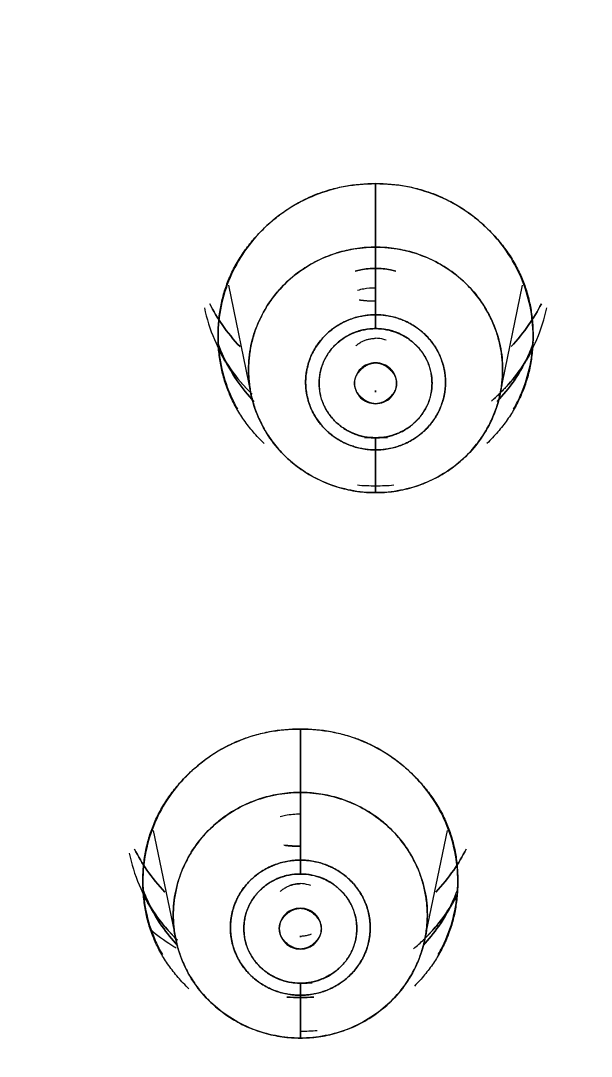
# Model space of a CAD drawing. Header units: inches. Extents: x 1105 to 1525, y -292 to 302.
# Drawn here: x 1184.93 to 1190.99, y 72.6 to 83.61 of the extents above; entities that cross this region are included whole.
import ezdxf

# ---------------------------------------------------------------- set-up
doc = ezdxf.new("R2010")
doc.units = ezdxf.units.IN
doc.header["$LTSCALE"] = 2.42
doc.header["$MEASUREMENT"] = 0
doc.header["$PDMODE"] = 3
doc.header["$PDSIZE"] = 0.3125
doc.layers.get('0').update_dxf_attribs({"linetype": 'CONTINUOUS'})
doc.layers.get('Defpoints').update_dxf_attribs({"linetype": 'CONTINUOUS'})
doc.layers.add('DIM', color=3, linetype='CONTINUOUS', lineweight=18)
doc.styles.get("Standard").update_dxf_attribs({"font": 'arial.ttf', "width": 0.8})
doc.dimstyles.new('ISO-25', dxfattribs={"dimtxt": 5, "dimasz": 2.5, "dimexe": 1.25, "dimexo": 0.625, "dimgap": 2, "dimtad": 1, "dimtih": 1, "dimtoh": 1, "dimdec": 1, "dimdsep": 46, "dimtxsty": 'Standard', "dimcen": 0, "dimclrd": 3, "dimclre": 3, "dimclrt": 4, "dimadec": 0, "dimazin": 0, "dimtfac": 1, "dimtdec": 1, "dimtmove": 0, "dimatfit": 3, "dimfxl": 1, "dimarcsym": 0})

# ---------------------------------------------------------------- blocks, each defined once
blk = doc.blocks.new('*D3')
at = {"layer": 'Defpoints', "color": 0, "transparency": 16777216}
for p in [(1279.036, 140.16), (1143.365, 34.026), (1279.036, 34.019)]:
    blk.add_point(p, dxfattribs=at)
at = {"layer": 'DIM', "color": 3, "lineweight": -2, "transparency": 16777216}
for p, q in [((1143.365, 34.651), (1143.365, 141.41)), ((1279.036, 34.644), (1279.036, 141.41)), ((1148.365, 140.16), (1202.64, 140.16)), ((1274.036, 140.16), (1219.761, 140.16))]:
    blk.add_line(p, q, dxfattribs=at)
at = {"layer": 'DIM', "color": 3, "transparency": 16777216}
for points in [[(1148.365, 140.993), (1148.365, 139.326), (1143.365, 140.16)], [(1274.036, 140.993), (1274.036, 139.326), (1279.036, 140.16)]]:
    blk.add_solid(points, dxfattribs=at)
at = {"layer": 'DIM', "color": 4, "transparency": 16777216, "insert": (1211.201, 140.16), "char_height": 5, "attachment_point": 5}
blk.add_mtext('135.7', dxfattribs=at)

msp = doc.modelspace()

# ---------------------------------------------------------------- linework, layer by layer
at = {"linetype": 'Continuous', "lineweight": 18, "extrusion": (0, 1, 0)}
for p, q in [((1187.137, 80.797), (1187.376, 79.64)), ((1190.025, 79.64), (1190.264, 80.797)), ((1186.337, 75.001), (1186.576, 73.845)), ((1189.225, 73.845), (1189.464, 75.001))]:
    msp.add_line(p, q, dxfattribs=at)
at = {"linetype": 'Continuous', "lineweight": 18}
for points, degree, knots in [([(1211.201, 97.587), (1208.989, 97.587), (1204.567, 97.377), (1197.996, 96.435), (1191.554, 94.877), (1185.3, 92.715), (1179.296, 89.972), (1173.599, 86.674), (1168.264, 82.852), (1163.343, 78.543), (1158.882, 73.79), (1154.926, 68.637), (1151.511, 63.134), (1148.672, 57.334), (1146.434, 51.293), (1144.82, 45.07), (1143.846, 38.724), (1143.628, 34.452), (1143.628, 32.316)], 3, [0, 0, 0, 0, 0.0625, 0.125, 0.1875, 0.25, 0.3125, 0.375, 0.4375, 0.5, 0.5625, 0.625, 0.6875, 0.75, 0.8125, 0.875, 0.9375, 1, 1, 1, 1]), ([(1143.628, 32.316), (1143.628, 33.384), (1143.683, 35.52), (1143.927, 38.716), (1144.333, 41.897), (1145.089, 46.107), (1146.435, 51.293), (1148.671, 57.334), (1151.513, 63.133), (1154.925, 68.637), (1158.884, 73.789), (1163.342, 78.544), (1168.266, 82.851), (1175.377, 87.949), (1185.175, 93.007), (1195.807, 96.122), (1204.567, 97.376), (1208.989, 97.587), (1211.201, 97.587)], 3, [0, 0, 0, 0, 0.03125, 0.0625, 0.09375, 0.125, 0.1875, 0.25, 0.3125, 0.375, 0.4375, 0.5, 0.5625, 0.625, 0.75, 0.875, 0.9375, 1, 1, 1, 1]), ([(1211.201, 96.342), (1204.652, 96.342), (1191.804, 93.873), (1179.702, 89.031), (1174.255, 85.516), (1168.81, 82.002), (1159.547, 73.055), (1152.269, 62.535), (1147.256, 50.845), (1144.7, 38.434), (1144.7, 32.107)], 2, [0, 0, 0, 0.125, 0.25, 0.375, 0.375, 0.5, 0.625, 0.75, 0.875, 1, 1, 1]), ([(1183.16, -24.844), (1173.054, -20.203), (1165.122, -12.575), (1157.612, -5.352), (1152.851, 3.801), (1148.1, 12.935), (1146.579, 23.056), (1145.102, 32.89), (1146.829, 42.688), (1148.577, 52.61), (1153.437, 61.514), (1158.373, 70.556), (1166.012, 77.63), (1173.092, 84.183), (1181.872, 88.451), (1188.537, 91.69), (1195.817, 93.394)], 2, [0, 0, 0, 0.125, 0.125, 0.25, 0.25, 0.375, 0.375, 0.5, 0.5, 0.625, 0.625, 0.75, 0.75, 0.875, 0.875, 1, 1, 1]), ([(1195.817, 93.394), (1194.604, 93.111), (1192.161, 92.467), (1188.553, 91.294), (1184.946, 89.889), (1181.244, 88.191), (1177.326, 86.085), (1173.184, 83.461), (1169.003, 80.328), (1165, 76.776), (1161.318, 72.914), (1157.993, 68.788), (1155.031, 64.407), (1152.453, 59.802), (1150.289, 55.026), (1148.555, 50.141), (1147.254, 45.198), (1146.376, 40.219), (1145.911, 35.194), (1145.864, 30.105), (1146.249, 24.963), (1147.079, 19.816), (1148.354, 14.729), (1150.061, 9.758), (1152.188, 4.944), (1154.719, 0.32), (1157.639, -4.089), (1160.936, -8.26), (1164.57, -12.14), (1168.497, -15.693), (1172.779, -18.975), (1177.638, -22.093), (1181.216, -23.951), (1183.16, -24.844)], 3, [0, 0, 0, 0, 0.02331, 0.047285, 0.07108, 0.095945, 0.123802, 0.154795, 0.1884, 0.222556, 0.25624, 0.289837, 0.323579, 0.357347, 0.390978, 0.424296, 0.45713, 0.48953, 0.52189, 0.554616, 0.587855, 0.621501, 0.655267, 0.688982, 0.722689, 0.756391, 0.790045, 0.823824, 0.857771, 0.891138, 0.924242, 0.959792, 1, 1, 1, 1]), ([(1195.937, 93.274), (1194.495, 92.936), (1191.634, 92.165), (1187.434, 90.726), (1183.346, 89.011), (1179.39, 87.029), (1175.584, 84.79), (1171.947, 82.304), (1168.495, 79.583), (1165.245, 76.638), (1162.212, 73.485), (1159.41, 70.138), (1156.854, 66.614), (1154.554, 62.928), (1152.521, 59.099), (1150.766, 55.144), (1149.296, 51.081), (1148.118, 46.93), (1147.239, 42.711), (1146.661, 38.444), (1146.389, 34.149), (1146.415, 30.795), (1146.521, 28.878), (1146.554, 28.394)], 3, [0, 0, 0, 0, 0.049162, 0.09834, 0.147523, 0.196705, 0.245875, 0.295042, 0.344204, 0.393376, 0.442548, 0.491726, 0.540887, 0.59005, 0.639205, 0.688373, 0.737537, 0.786712, 0.835875, 0.885044, 0.934194, 0.983354, 1, 1, 1, 1]), ([(1195.887, 93.19), (1194.269, 92.811), (1192.665, 92.372), (1189.498, 91.376), (1187.934, 90.819), (1184.855, 89.592), (1183.34, 88.921), (1180.368, 87.468), (1178.911, 86.687), (1176.063, 85.018), (1174.672, 84.131), (1171.966, 82.256), (1170.649, 81.268), (1168.1, 79.198), (1166.866, 78.116), (1164.488, 75.862), (1163.344, 74.692), (1161.153, 72.269), (1160.105, 71.017), (1158.113, 68.438), (1157.168, 67.112), (1155.387, 64.394), (1154.55, 63.001), (1152.99, 60.158), (1152.267, 58.708), (1150.938, 55.758), (1150.332, 54.258), (1149.241, 51.218), (1148.756, 49.678), (1147.91, 46.566), (1147.549, 44.995), (1146.953, 41.829), (1146.718, 40.235), (1146.376, 37.035), (1146.269, 35.429), (1146.182, 32.212), (1146.202, 30.603), (1146.372, 27.389), (1146.52, 25.786), (1146.944, 22.595), (1147.22, 21.007), (1147.897, 17.857), (1148.298, 16.294), (1149.223, 13.203), (1149.748, 11.675), (1150.916, 8.662), (1151.56, 7.178), (1152.965, 4.26), (1153.725, 2.828), (1155.357, 0.023), (1156.229, -1.349), (1158.08, -4.024), (1159.058, -5.327), (1161.116, -7.857), (1162.195, -9.084), (1164.448, -11.454), (1165.622, -12.597), (1168.057, -14.792), (1169.318, -15.845), (1171.92, -17.853), (1173.26, -18.809), (1176.014, -20.619), (1177.427, -21.473), (1179.594, -22.672), (1180.325, -23.059), (1181.8, -23.805), (1182.545, -24.164), (1183.297, -24.509)], 3, [0, 0, 0, 0, 0.03125, 0.03125, 0.0625, 0.0625, 0.09375, 0.09375, 0.125, 0.125, 0.15625, 0.15625, 0.1875, 0.1875, 0.21875, 0.21875, 0.25, 0.25, 0.28125, 0.28125, 0.3125, 0.3125, 0.34375, 0.34375, 0.375, 0.375, 0.40625, 0.40625, 0.4375, 0.4375, 0.46875, 0.46875, 0.5, 0.5, 0.53125, 0.53125, 0.5625, 0.5625, 0.59375, 0.59375, 0.625, 0.625, 0.65625, 0.65625, 0.6875, 0.6875, 0.71875, 0.71875, 0.75, 0.75, 0.78125, 0.78125, 0.8125, 0.8125, 0.84375, 0.84375, 0.875, 0.875, 0.90625, 0.90625, 0.9375, 0.9375, 0.96875, 0.96875, 0.984375, 0.984375, 1, 1, 1, 1]), ([(1183.289, -24.505), (1181.354, -23.617), (1177.792, -21.767), (1172.956, -18.664), (1168.694, -15.396), (1164.784, -11.86), (1161.167, -7.998), (1157.885, -3.846), (1154.979, 0.543), (1152.459, 5.146), (1150.342, 9.938), (1148.642, 14.885), (1147.374, 19.949), (1146.548, 25.073), (1146.164, 30.191), (1146.211, 35.257), (1146.674, 40.259), (1147.548, 45.215), (1148.843, 50.135), (1150.569, 54.998), (1152.723, 59.751), (1155.289, 64.335), (1158.238, 68.696), (1161.548, 72.803), (1165.213, 76.647), (1169.197, 80.184), (1173.359, 83.302), (1177.482, 85.914), (1181.382, 88.011), (1185.067, 89.7), (1188.657, 91.099), (1192.249, 92.266), (1194.68, 92.907), (1195.887, 93.19)], 3, [0, 0, 0, 0, 0.040208, 0.075758, 0.108862, 0.142229, 0.176176, 0.209955, 0.243609, 0.277311, 0.311018, 0.344733, 0.378499, 0.412145, 0.445384, 0.47811, 0.51047, 0.54287, 0.575704, 0.609022, 0.642653, 0.676421, 0.710163, 0.74376, 0.777444, 0.8116, 0.845205, 0.876198, 0.904055, 0.92892, 0.952715, 0.97669, 1, 1, 1, 1]), ([(1195.942, 92.944), (1195.278, 92.788), (1193.932, 92.452), (1191.85, 91.861), (1189.626, 91.148), (1187.206, 90.273), (1184.57, 89.197), (1181.68, 87.861), (1178.509, 86.193), (1175.108, 84.144), (1171.604, 81.714), (1168.128, 78.936), (1164.76, 75.832), (1161.565, 72.424), (1158.626, 68.779), (1156.017, 64.998), (1153.763, 61.162), (1151.828, 57.263), (1150.148, 53.183), (1148.696, 48.764), (1147.526, 43.952), (1146.74, 38.894), (1146.394, 33.871), (1146.456, 29.107), (1146.854, 24.645), (1147.546, 20.374), (1148.538, 16.159), (1149.858, 11.935), (1151.527, 7.71), (1153.556, 3.523), (1155.953, -0.594), (1158.733, -4.617), (1161.903, -8.507), (1165.434, -12.192), (1169.312, -15.634), (1173.576, -18.842), (1178.27, -21.793), (1181.643, -23.525), (1183.389, -24.327)], 3, [0, 0, 0, 0, 0.012877, 0.026182, 0.040866, 0.057017, 0.074851, 0.094746, 0.117357, 0.142822, 0.1702, 0.198546, 0.22774, 0.257817, 0.288122, 0.317765, 0.346344, 0.374075, 0.40202, 0.431901, 0.46441, 0.498312, 0.531537, 0.562478, 0.591123, 0.618801, 0.646723, 0.67536, 0.704779, 0.734836, 0.765433, 0.796801, 0.829058, 0.861893, 0.894616, 0.928155, 0.963584, 1, 1, 1, 1]), ([(1183.475, -24.204), (1181.734, -23.404), (1178.372, -21.678), (1173.692, -18.736), (1169.441, -15.537), (1165.576, -12.106), (1162.055, -8.433), (1158.895, -4.554), (1156.123, -0.544), (1153.734, 3.56), (1151.711, 7.734), (1150.047, 11.946), (1148.731, 16.157), (1147.742, 20.36), (1147.053, 24.618), (1146.656, 29.066), (1146.594, 33.815), (1146.939, 38.822), (1147.722, 43.865), (1148.889, 48.662), (1150.336, 53.068), (1152.011, 57.135), (1153.94, 61.022), (1156.188, 64.846), (1158.788, 68.615), (1161.718, 72.249), (1164.903, 75.646), (1168.261, 78.741), (1171.726, 81.511), (1175.219, 83.933), (1178.61, 85.976), (1181.771, 87.638), (1184.652, 88.97), (1187.28, 90.043), (1189.693, 90.915), (1191.91, 91.625), (1193.986, 92.214), (1195.327, 92.55), (1195.989, 92.705)], 3, [0, 0, 0, 0, 0.036416, 0.071845, 0.105384, 0.138107, 0.170942, 0.203199, 0.234567, 0.265164, 0.295221, 0.32464, 0.353277, 0.381199, 0.408877, 0.437522, 0.468463, 0.501688, 0.53559, 0.568099, 0.59798, 0.625925, 0.653656, 0.682235, 0.711878, 0.742183, 0.77226, 0.801454, 0.8298, 0.857178, 0.882643, 0.905254, 0.925149, 0.942983, 0.959134, 0.973818, 0.987123, 1, 1, 1, 1]), ([(1195.989, 92.705), (1190.909, 91.516), (1186.093, 89.553), (1178.41, 86.421), (1171.798, 81.502), (1163.367, 75.231), (1157.464, 66.671), (1151.741, 58.371), (1148.987, 48.775), (1147.391, 43.216), (1146.878, 37.49), (1146.396, 32.1), (1146.878, 26.727), (1147.761, 16.884), (1151.751, 7.786), (1153.875, 2.943), (1156.81, -1.487), (1159.909, -6.167), (1163.819, -10.247), (1167.839, -14.442), (1172.559, -17.845), (1177.695, -21.549), (1183.475, -24.204)], 2, [0, 0, 0, 0.125, 0.125, 0.25, 0.25, 0.375, 0.375, 0.5, 0.5, 0.5625, 0.5625, 0.625, 0.625, 0.75, 0.75, 0.8125, 0.8125, 0.875, 0.875, 0.9375, 0.9375, 1, 1, 1]), ([(1146.437, 32.187), (1146.437, 32.737), (1146.466, 34.72), (1146.682, 38.132), (1147.259, 42.397), (1148.138, 46.615), (1149.316, 50.765), (1150.785, 54.826), (1152.54, 58.78), (1154.572, 62.608), (1156.871, 66.292), (1159.427, 69.816), (1162.228, 73.162), (1165.26, 76.314), (1168.509, 79.257), (1171.96, 81.978), (1175.595, 84.463), (1179.4, 86.702), (1183.355, 88.683), (1186.772, 90.116), (1188.87, 90.874), (1189.582, 91.117)], 3, [0, 0, 0, 0, 0.021451, 0.07732, 0.133209, 0.189093, 0.24499, 0.300875, 0.356764, 0.412638, 0.468522, 0.524403, 0.580303, 0.636197, 0.69209, 0.747973, 0.803861, 0.859752, 0.915658, 0.971563, 1, 1, 1, 1]), ([(1188.701, 81.875), (1188.591, 81.875), (1188.481, 81.865), (1188.266, 81.823), (1188.161, 81.792), (1187.958, 81.711), (1187.861, 81.661), (1187.679, 81.544), (1187.594, 81.476), (1187.439, 81.326), (1187.369, 81.244), (1187.247, 81.068), (1187.196, 80.974), (1187.112, 80.779), (1187.08, 80.677), (1187.037, 80.469), (1187.026, 80.363), (1187.026, 80.152), (1187.037, 80.046), (1187.08, 79.838), (1187.112, 79.736), (1187.177, 79.584), (1187.204, 79.53), (1187.234, 79.478)], 3, [0, 0, 0, 0, 0.094677, 0.094677, 0.189354, 0.189354, 0.28403, 0.28403, 0.378707, 0.378707, 0.473384, 0.473384, 0.568061, 0.568061, 0.662738, 0.662738, 0.757414, 0.757414, 0.852091, 0.852091, 0.946768, 0.946768, 1, 1, 1, 1]), ([(1187.516, 79.114), (1187.026, 79.587), (1187.026, 80.927), (1188.006, 81.875), (1188.701, 81.875)], 2, [0, 0, 0, 0.333319, 0.66666, 1, 1, 1]), ([(1190.167, 79.478), (1190.197, 79.53), (1190.224, 79.584), (1190.289, 79.736), (1190.321, 79.838), (1190.364, 80.046), (1190.375, 80.152), (1190.375, 80.363), (1190.364, 80.469), (1190.321, 80.677), (1190.289, 80.779), (1190.206, 80.974), (1190.154, 81.068), (1190.032, 81.244), (1189.962, 81.326), (1189.807, 81.476), (1189.722, 81.544), (1189.54, 81.661), (1189.443, 81.711), (1189.24, 81.792), (1189.135, 81.823), (1188.92, 81.865), (1188.81, 81.875), (1188.701, 81.875)], 3, [0, 0, 0, 0, 0.053232, 0.053232, 0.147909, 0.147909, 0.242586, 0.242586, 0.337262, 0.337262, 0.431939, 0.431939, 0.526616, 0.526616, 0.621293, 0.621293, 0.71597, 0.71597, 0.810646, 0.810646, 0.905323, 0.905323, 1, 1, 1, 1]), ([(1188.701, 81.875), (1189.394, 81.875), (1190.375, 80.928), (1190.375, 79.589), (1189.885, 79.114)], 2, [0, 0, 0, 0.33334, 0.666681, 1, 1, 1]), ([(1188.701, 78.591), (1188.612, 78.591), (1188.524, 78.599), (1188.35, 78.633), (1188.265, 78.658), (1188.102, 78.723), (1188.024, 78.763), (1187.877, 78.858), (1187.808, 78.913), (1187.683, 79.033), (1187.627, 79.1), (1187.528, 79.242), (1187.486, 79.317), (1187.419, 79.475), (1187.393, 79.557), (1187.358, 79.725), (1187.35, 79.81), (1187.35, 79.981), (1187.358, 80.066), (1187.393, 80.234), (1187.419, 80.316), (1187.486, 80.474), (1187.528, 80.549), (1187.627, 80.692), (1187.683, 80.758), (1187.808, 80.879), (1187.877, 80.933), (1188.024, 81.028), (1188.102, 81.068), (1188.265, 81.134), (1188.35, 81.159), (1188.524, 81.192), (1188.612, 81.2), (1188.701, 81.2)], 3, [0, 0, 0, 0, 0.0625, 0.0625, 0.125, 0.125, 0.1875, 0.1875, 0.25, 0.25, 0.3125, 0.3125, 0.375, 0.375, 0.4375, 0.4375, 0.5, 0.5, 0.5625, 0.5625, 0.625, 0.625, 0.6875, 0.6875, 0.75, 0.75, 0.8125, 0.8125, 0.875, 0.875, 0.9375, 0.9375, 1, 1, 1, 1]), ([(1188.701, 81.2), (1188.789, 81.2), (1188.877, 81.192), (1189.051, 81.159), (1189.136, 81.134), (1189.299, 81.068), (1189.377, 81.028), (1189.524, 80.933), (1189.593, 80.879), (1189.718, 80.758), (1189.775, 80.692), (1189.873, 80.549), (1189.915, 80.474), (1189.982, 80.316), (1190.008, 80.234), (1190.043, 80.066), (1190.051, 79.981), (1190.051, 79.81), (1190.043, 79.725), (1190.008, 79.557), (1189.982, 79.475), (1189.915, 79.317), (1189.873, 79.242), (1189.775, 79.1), (1189.718, 79.033), (1189.593, 78.913), (1189.524, 78.858), (1189.377, 78.763), (1189.299, 78.723), (1189.136, 78.658), (1189.051, 78.633), (1188.877, 78.599), (1188.789, 78.591), (1188.701, 78.591)], 3, [0, 0, 0, 0, 0.0625, 0.0625, 0.125, 0.125, 0.1875, 0.1875, 0.25, 0.25, 0.3125, 0.3125, 0.375, 0.375, 0.4375, 0.4375, 0.5, 0.5, 0.5625, 0.5625, 0.625, 0.625, 0.6875, 0.6875, 0.75, 0.75, 0.8125, 0.8125, 0.875, 0.875, 0.9375, 0.9375, 1, 1, 1, 1]), ([(1188.485, 80.945), (1188.504, 80.951), (1188.523, 80.955), (1188.595, 80.969), (1188.648, 80.974), (1188.701, 80.974)], 3, [0, 0, 0, 0, 0.270606, 0.270606, 1, 1, 1, 1]), ([(1188.701, 80.974), (1188.648, 80.974), (1188.595, 80.969), (1188.523, 80.955), (1188.504, 80.951), (1188.485, 80.945)], 3, [0, 0, 0, 0, 0.729394, 0.729394, 1, 1, 1, 1]), ([(1188.916, 80.945), (1188.897, 80.951), (1188.878, 80.955), (1188.807, 80.969), (1188.754, 80.974), (1188.701, 80.974)], 3, [0, 0, 0, 0, 0.270606, 0.270606, 1, 1, 1, 1]), ([(1188.701, 80.974), (1188.754, 80.974), (1188.807, 80.969), (1188.878, 80.955), (1188.897, 80.951), (1188.916, 80.945)], 3, [0, 0, 0, 0, 0.729394, 0.729394, 1, 1, 1, 1]), ([(1188.701, 80.764), (1188.658, 80.765), (1188.616, 80.762), (1188.552, 80.751), (1188.53, 80.746), (1188.509, 80.74)], 3, [0, 0, 0, 0, 0.652421, 0.652421, 1, 1, 1, 1]), ([(1187.26, 80.143), (1187.19, 80.216), (1187.127, 80.294), (1187.021, 80.447), (1186.977, 80.521), (1186.938, 80.597)], 3, [0, 0, 0, 0, 0.538758, 0.538758, 1, 1, 1, 1]), ([(1186.938, 80.597), (1186.977, 80.521), (1187.021, 80.447), (1187.127, 80.294), (1187.19, 80.216), (1187.26, 80.143)], 3, [0, 0, 0, 0, 0.461241, 0.461241, 1, 1, 1, 1]), ([(1190.463, 80.597), (1190.424, 80.521), (1190.38, 80.447), (1190.274, 80.294), (1190.211, 80.216), (1190.141, 80.143)], 3, [0, 0, 0, 0, 0.461241, 0.461241, 1, 1, 1, 1]), ([(1190.141, 80.143), (1190.211, 80.216), (1190.274, 80.294), (1190.38, 80.447), (1190.424, 80.521), (1190.463, 80.597)], 3, [0, 0, 0, 0, 0.538758, 0.538758, 1, 1, 1, 1]), ([(1186.881, 80.554), (1186.905, 80.439), (1186.94, 80.327), (1187.033, 80.11), (1187.09, 80.006), (1187.225, 79.811), (1187.303, 79.72), (1187.388, 79.637)], 3, [0, 0, 0, 0, 0.332777, 0.332777, 0.666389, 0.666389, 1, 1, 1, 1]), ([(1188.701, 80.482), (1188.652, 80.482), (1188.603, 80.477), (1188.508, 80.459), (1188.461, 80.445), (1188.371, 80.409), (1188.328, 80.387), (1188.247, 80.335), (1188.209, 80.305), (1188.14, 80.238), (1188.109, 80.202), (1188.055, 80.124), (1188.032, 80.082), (1187.995, 79.995), (1187.981, 79.95), (1187.962, 79.858), (1187.957, 79.811), (1187.957, 79.717), (1187.962, 79.67), (1187.981, 79.577), (1187.995, 79.532), (1188.032, 79.445), (1188.055, 79.404), (1188.109, 79.325), (1188.14, 79.289), (1188.209, 79.222), (1188.247, 79.192), (1188.328, 79.14), (1188.371, 79.118), (1188.461, 79.082), (1188.508, 79.068), (1188.603, 79.05), (1188.652, 79.045), (1188.701, 79.045)], 3, [0, 0, 0, 0, 0.0625, 0.0625, 0.125, 0.125, 0.1875, 0.1875, 0.25, 0.25, 0.3125, 0.3125, 0.375, 0.375, 0.4375, 0.4375, 0.5, 0.5, 0.5625, 0.5625, 0.625, 0.625, 0.6875, 0.6875, 0.75, 0.75, 0.8125, 0.8125, 0.875, 0.875, 0.9375, 0.9375, 1, 1, 1, 1]), ([(1188.701, 80.482), (1188.701, 80.458), (1188.701, 80.433), (1188.701, 80.383), (1188.701, 80.358), (1188.701, 80.334)], 3, [0, 0, 0, 0, 0.5, 0.5, 1, 1, 1, 1]), ([(1188.701, 79.045), (1188.749, 79.045), (1188.798, 79.05), (1188.893, 79.068), (1188.94, 79.082), (1189.03, 79.118), (1189.073, 79.14), (1189.154, 79.192), (1189.192, 79.222), (1189.261, 79.289), (1189.292, 79.325), (1189.346, 79.404), (1189.369, 79.445), (1189.406, 79.532), (1189.42, 79.577), (1189.439, 79.67), (1189.444, 79.717), (1189.444, 79.811), (1189.439, 79.858), (1189.42, 79.95), (1189.406, 79.995), (1189.369, 80.082), (1189.346, 80.124), (1189.292, 80.202), (1189.261, 80.238), (1189.192, 80.305), (1189.154, 80.335), (1189.073, 80.387), (1189.03, 80.409), (1188.94, 80.445), (1188.893, 80.459), (1188.798, 80.477), (1188.749, 80.482), (1188.701, 80.482)], 3, [0, 0, 0, 0, 0.0625, 0.0625, 0.125, 0.125, 0.1875, 0.1875, 0.25, 0.25, 0.3125, 0.3125, 0.375, 0.375, 0.4375, 0.4375, 0.5, 0.5, 0.5625, 0.5625, 0.625, 0.625, 0.6875, 0.6875, 0.75, 0.75, 0.8125, 0.8125, 0.875, 0.875, 0.9375, 0.9375, 1, 1, 1, 1]), ([(1188.701, 80.334), (1188.701, 80.358), (1188.701, 80.383), (1188.701, 80.433), (1188.701, 80.458), (1188.701, 80.482)], 3, [0, 0, 0, 0, 0.5, 0.5, 1, 1, 1, 1]), ([(1189.936, 79.568), (1189.962, 79.59), (1189.988, 79.613), (1190.098, 79.72), (1190.176, 79.811), (1190.311, 80.006), (1190.368, 80.11), (1190.461, 80.327), (1190.496, 80.439), (1190.52, 80.554)], 3, [0, 0, 0, 0, 0.087519, 0.087519, 0.391933, 0.391933, 0.696347, 0.696347, 1, 1, 1, 1]), ([(1188.701, 79.175), (1188.661, 79.175), (1188.622, 79.178), (1188.545, 79.193), (1188.507, 79.204), (1188.435, 79.233), (1188.4, 79.251), (1188.335, 79.293), (1188.304, 79.317), (1188.248, 79.371), (1188.223, 79.401), (1188.18, 79.464), (1188.161, 79.497), (1188.131, 79.567), (1188.12, 79.604), (1188.104, 79.678), (1188.101, 79.716), (1188.101, 79.792), (1188.104, 79.83), (1188.12, 79.904), (1188.131, 79.941), (1188.161, 80.011), (1188.18, 80.045), (1188.223, 80.108), (1188.248, 80.137), (1188.304, 80.191), (1188.335, 80.215), (1188.4, 80.257), (1188.435, 80.275), (1188.507, 80.304), (1188.545, 80.315), (1188.622, 80.33), (1188.661, 80.334), (1188.701, 80.334)], 3, [0, 0, 0, 0, 0.0625, 0.0625, 0.125, 0.125, 0.1875, 0.1875, 0.25, 0.25, 0.3125, 0.3125, 0.375, 0.375, 0.4375, 0.4375, 0.5, 0.5, 0.5625, 0.5625, 0.625, 0.625, 0.6875, 0.6875, 0.75, 0.75, 0.8125, 0.8125, 0.875, 0.875, 0.9375, 0.9375, 1, 1, 1, 1]), ([(1188.49, 80.15), (1188.493, 80.153), (1188.502, 80.161), (1188.516, 80.172), (1188.532, 80.183), (1188.549, 80.193), (1188.565, 80.201), (1188.582, 80.209), (1188.599, 80.215), (1188.616, 80.22), (1188.633, 80.224), (1188.651, 80.227), (1188.667, 80.23), (1188.684, 80.231), (1188.695, 80.231), (1188.701, 80.231)], 3, [0, 0, 0, 0, 0.067974, 0.15418, 0.238771, 0.321765, 0.403181, 0.483036, 0.56135, 0.638143, 0.713433, 0.787242, 0.859592, 0.930504, 1, 1, 1, 1]), ([(1188.701, 80.334), (1188.74, 80.334), (1188.779, 80.33), (1188.856, 80.315), (1188.894, 80.304), (1188.966, 80.275), (1189.001, 80.257), (1189.067, 80.215), (1189.097, 80.191), (1189.153, 80.137), (1189.178, 80.108), (1189.221, 80.045), (1189.24, 80.011), (1189.27, 79.941), (1189.281, 79.904), (1189.297, 79.83), (1189.301, 79.792), (1189.301, 79.716), (1189.297, 79.678), (1189.281, 79.604), (1189.27, 79.567), (1189.24, 79.497), (1189.221, 79.464), (1189.178, 79.401), (1189.153, 79.371), (1189.097, 79.317), (1189.067, 79.293), (1189.001, 79.251), (1188.966, 79.233), (1188.894, 79.204), (1188.856, 79.193), (1188.779, 79.178), (1188.74, 79.175), (1188.701, 79.175)], 3, [0, 0, 0, 0, 0.0625, 0.0625, 0.125, 0.125, 0.1875, 0.1875, 0.25, 0.25, 0.3125, 0.3125, 0.375, 0.375, 0.4375, 0.4375, 0.5, 0.5, 0.5625, 0.5625, 0.625, 0.625, 0.6875, 0.6875, 0.75, 0.75, 0.8125, 0.8125, 0.875, 0.875, 0.9375, 0.9375, 1, 1, 1, 1]), ([(1188.812, 80.211), (1188.804, 80.214), (1188.768, 80.226), (1188.73, 80.231), (1188.701, 80.231)], 3, [0, 0, 0, 0, 0.226831, 1, 1, 1, 1]), ([(1187.021, 80.19), (1187.034, 80.152), (1187.049, 80.114), (1187.109, 79.973), (1187.164, 79.873), (1187.283, 79.702), (1187.344, 79.628), (1187.41, 79.56)], 3, [0, 0, 0, 0, 0.164983, 0.164983, 0.618858, 0.618858, 1, 1, 1, 1]), ([(1189.992, 79.561), (1190.058, 79.629), (1190.119, 79.703), (1190.237, 79.873), (1190.292, 79.973), (1190.352, 80.114), (1190.367, 80.152), (1190.38, 80.19)], 3, [0, 0, 0, 0, 0.379523, 0.379523, 0.834585, 0.834585, 1, 1, 1, 1]), ([(1187.41, 79.56), (1187.344, 79.628), (1187.283, 79.702), (1187.164, 79.873), (1187.109, 79.973), (1187.06, 80.089), (1187.054, 80.102), (1187.049, 80.115)], 3, [0, 0, 0, 0, 0.427081, 0.427081, 0.935663, 0.935663, 1, 1, 1, 1]), ([(1190.362, 80.096), (1190.232, 79.849), (1189.974, 79.6), (1189.933, 79.565)], 2, [0, 0, 0, 0.848769, 1, 1, 1]), ([(1190.347, 80.104), (1190.344, 80.094), (1190.34, 80.085), (1190.292, 79.973), (1190.237, 79.873), (1190.119, 79.703), (1190.058, 79.629), (1189.992, 79.561)], 3, [0, 0, 0, 0, 0.046406, 0.046406, 0.566359, 0.566359, 1, 1, 1, 1]), ([(1188.701, 79.97), (1188.671, 79.97), (1188.642, 79.965), (1188.588, 79.944), (1188.563, 79.928), (1188.522, 79.888), (1188.505, 79.864), (1188.483, 79.811), (1188.477, 79.783), (1188.477, 79.726), (1188.482, 79.697), (1188.505, 79.644), (1188.521, 79.62), (1188.563, 79.58), (1188.587, 79.563), (1188.642, 79.542), (1188.671, 79.536), (1188.701, 79.536)], 3, [0, 0, 0, 0, 0.125, 0.125, 0.25, 0.25, 0.375, 0.375, 0.5, 0.5, 0.625, 0.625, 0.75, 0.75, 0.875, 0.875, 1, 1, 1, 1]), ([(1188.701, 79.536), (1188.62, 79.537), (1188.478, 79.671), (1188.477, 79.753), (1188.476, 79.831), (1188.549, 79.902), (1188.618, 79.969), (1188.701, 79.97)], 2, [0, 0, 0, 0.25, 0.5, 0.5, 0.75, 0.75, 1, 1, 1]), ([(1188.701, 79.536), (1188.73, 79.536), (1188.759, 79.542), (1188.814, 79.563), (1188.839, 79.58), (1188.88, 79.62), (1188.896, 79.644), (1188.919, 79.697), (1188.925, 79.726), (1188.924, 79.783), (1188.918, 79.811), (1188.896, 79.864), (1188.879, 79.888), (1188.838, 79.928), (1188.813, 79.944), (1188.759, 79.965), (1188.73, 79.97), (1188.701, 79.97)], 3, [0, 0, 0, 0, 0.125, 0.125, 0.25, 0.25, 0.375, 0.375, 0.5, 0.5, 0.625, 0.625, 0.75, 0.75, 0.875, 0.875, 1, 1, 1, 1]), ([(1188.701, 79.97), (1188.781, 79.969), (1188.923, 79.835), (1188.924, 79.753), (1188.925, 79.675), (1188.852, 79.604), (1188.783, 79.537), (1188.701, 79.536)], 2, [0, 0, 0, 0.25, 0.5, 0.5, 0.75, 0.75, 1, 1, 1]), ([(1188.701, 79.175), (1188.701, 79.15), (1188.701, 79.127), (1188.701, 79.084), (1188.701, 79.063), (1188.701, 79.045)], 3, [0, 0, 0, 0, 0.5, 0.5, 1, 1, 1, 1]), ([(1188.701, 79.045), (1188.701, 79.063), (1188.701, 79.084), (1188.701, 79.127), (1188.701, 79.15), (1188.701, 79.175)], 3, [0, 0, 0, 0, 0.5, 0.5, 1, 1, 1, 1]), ([(1188.701, 78.999), (1188.701, 78.999), (1188.701, 78.999), (1188.701, 79.01), (1188.701, 79.019), (1188.701, 79.03), (1188.701, 79.032), (1188.701, 79.031), (1188.701, 79.027), (1188.701, 79.02)], 3, [0, 0, 0, 0, 0.000041, 0.000041, 0.333361, 0.333361, 0.66668, 0.66668, 1, 1, 1, 1]), ([(1187.901, 76.079), (1187.791, 76.079), (1187.681, 76.069), (1187.466, 76.028), (1187.361, 75.997), (1187.158, 75.916), (1187.061, 75.866), (1186.879, 75.748), (1186.794, 75.681), (1186.639, 75.531), (1186.569, 75.449), (1186.447, 75.273), (1186.396, 75.179), (1186.312, 74.983), (1186.28, 74.881), (1186.237, 74.674), (1186.226, 74.568), (1186.226, 74.356), (1186.237, 74.25), (1186.28, 74.043), (1186.312, 73.941), (1186.377, 73.788), (1186.404, 73.734), (1186.434, 73.682)], 3, [0, 0, 0, 0, 0.094677, 0.094677, 0.189354, 0.189354, 0.28403, 0.28403, 0.378707, 0.378707, 0.473384, 0.473384, 0.568061, 0.568061, 0.662738, 0.662738, 0.757414, 0.757414, 0.852091, 0.852091, 0.946768, 0.946768, 1, 1, 1, 1]), ([(1186.716, 73.318), (1186.226, 73.791), (1186.226, 75.131), (1187.206, 76.079), (1187.901, 76.079)], 2, [0, 0, 0, 0.333319, 0.66666, 1, 1, 1]), ([(1189.367, 73.682), (1189.397, 73.734), (1189.424, 73.788), (1189.489, 73.941), (1189.521, 74.043), (1189.564, 74.25), (1189.575, 74.356), (1189.575, 74.568), (1189.564, 74.674), (1189.521, 74.881), (1189.489, 74.983), (1189.406, 75.179), (1189.354, 75.273), (1189.232, 75.449), (1189.162, 75.531), (1189.007, 75.681), (1188.922, 75.748), (1188.74, 75.866), (1188.643, 75.916), (1188.44, 75.997), (1188.335, 76.028), (1188.12, 76.069), (1188.01, 76.079), (1187.901, 76.079)], 3, [0, 0, 0, 0, 0.053232, 0.053232, 0.147909, 0.147909, 0.242586, 0.242586, 0.337262, 0.337262, 0.431939, 0.431939, 0.526616, 0.526616, 0.621293, 0.621293, 0.71597, 0.71597, 0.810646, 0.810646, 0.905323, 0.905323, 1, 1, 1, 1]), ([(1187.901, 76.079), (1188.594, 76.079), (1189.575, 75.133), (1189.575, 73.814), (1189.115, 73.348)], 2, [0, 0, 0, 0.336828, 0.673656, 1, 1, 1]), ([(1187.901, 72.795), (1187.812, 72.795), (1187.724, 72.804), (1187.55, 72.837), (1187.465, 72.862), (1187.302, 72.927), (1187.224, 72.968), (1187.077, 73.063), (1187.008, 73.117), (1186.883, 73.238), (1186.827, 73.304), (1186.728, 73.446), (1186.686, 73.522), (1186.619, 73.68), (1186.593, 73.762), (1186.558, 73.929), (1186.55, 74.015), (1186.55, 74.185), (1186.558, 74.271), (1186.593, 74.438), (1186.619, 74.52), (1186.686, 74.678), (1186.728, 74.754), (1186.827, 74.896), (1186.883, 74.962), (1187.008, 75.083), (1187.077, 75.137), (1187.224, 75.232), (1187.302, 75.273), (1187.465, 75.338), (1187.55, 75.363), (1187.724, 75.396), (1187.812, 75.405), (1187.901, 75.405)], 3, [0, 0, 0, 0, 0.0625, 0.0625, 0.125, 0.125, 0.1875, 0.1875, 0.25, 0.25, 0.3125, 0.3125, 0.375, 0.375, 0.4375, 0.4375, 0.5, 0.5, 0.5625, 0.5625, 0.625, 0.625, 0.6875, 0.6875, 0.75, 0.75, 0.8125, 0.8125, 0.875, 0.875, 0.9375, 0.9375, 1, 1, 1, 1]), ([(1187.901, 75.405), (1187.989, 75.405), (1188.077, 75.396), (1188.251, 75.363), (1188.336, 75.338), (1188.499, 75.273), (1188.577, 75.232), (1188.724, 75.137), (1188.793, 75.083), (1188.918, 74.962), (1188.975, 74.896), (1189.073, 74.754), (1189.115, 74.678), (1189.182, 74.52), (1189.208, 74.438), (1189.243, 74.271), (1189.251, 74.185), (1189.251, 74.015), (1189.243, 73.929), (1189.208, 73.762), (1189.182, 73.68), (1189.115, 73.522), (1189.073, 73.446), (1188.975, 73.304), (1188.918, 73.238), (1188.793, 73.117), (1188.724, 73.063), (1188.577, 72.968), (1188.499, 72.927), (1188.336, 72.862), (1188.251, 72.837), (1188.077, 72.804), (1187.989, 72.795), (1187.901, 72.795)], 3, [0, 0, 0, 0, 0.0625, 0.0625, 0.125, 0.125, 0.1875, 0.1875, 0.25, 0.25, 0.3125, 0.3125, 0.375, 0.375, 0.4375, 0.4375, 0.5, 0.5, 0.5625, 0.5625, 0.625, 0.625, 0.6875, 0.6875, 0.75, 0.75, 0.8125, 0.8125, 0.875, 0.875, 0.9375, 0.9375, 1, 1, 1, 1]), ([(1187.685, 75.15), (1187.704, 75.155), (1187.723, 75.159), (1187.795, 75.173), (1187.848, 75.178), (1187.901, 75.178)], 3, [0, 0, 0, 0, 0.270606, 0.270606, 1, 1, 1, 1]), ([(1186.081, 74.759), (1186.105, 74.644), (1186.14, 74.531), (1186.233, 74.315), (1186.29, 74.211), (1186.425, 74.016), (1186.503, 73.925), (1186.591, 73.839), (1186.593, 73.837), (1186.596, 73.835)], 3, [0, 0, 0, 0, 0.32967, 0.32967, 0.660167, 0.660167, 0.990663, 0.990663, 1, 1, 1, 1]), ([(1186.138, 74.802), (1186.177, 74.725), (1186.221, 74.652), (1186.327, 74.498), (1186.39, 74.42), (1186.46, 74.347)], 3, [0, 0, 0, 0, 0.461241, 0.461241, 1, 1, 1, 1]), ([(1186.46, 74.347), (1186.39, 74.42), (1186.327, 74.498), (1186.221, 74.652), (1186.177, 74.725), (1186.138, 74.802)], 3, [0, 0, 0, 0, 0.538758, 0.538758, 1, 1, 1, 1]), ([(1189.341, 74.347), (1189.411, 74.42), (1189.474, 74.498), (1189.58, 74.652), (1189.624, 74.725), (1189.663, 74.802)], 3, [0, 0, 0, 0, 0.538758, 0.538758, 1, 1, 1, 1]), ([(1189.663, 74.802), (1189.624, 74.725), (1189.58, 74.652), (1189.474, 74.498), (1189.411, 74.42), (1189.341, 74.347)], 3, [0, 0, 0, 0, 0.461241, 0.461241, 1, 1, 1, 1]), ([(1187.901, 74.686), (1187.852, 74.686), (1187.803, 74.682), (1187.708, 74.663), (1187.661, 74.65), (1187.571, 74.614), (1187.528, 74.591), (1187.447, 74.539), (1187.409, 74.509), (1187.34, 74.443), (1187.309, 74.406), (1187.255, 74.328), (1187.232, 74.286), (1187.195, 74.199), (1187.181, 74.154), (1187.162, 74.062), (1187.157, 74.015), (1187.157, 73.921), (1187.162, 73.874), (1187.181, 73.782), (1187.195, 73.737), (1187.232, 73.65), (1187.255, 73.608), (1187.309, 73.53), (1187.34, 73.493), (1187.409, 73.427), (1187.447, 73.397), (1187.528, 73.345), (1187.571, 73.322), (1187.661, 73.286), (1187.708, 73.273), (1187.803, 73.254), (1187.852, 73.25), (1187.901, 73.25)], 3, [0, 0, 0, 0, 0.0625, 0.0625, 0.125, 0.125, 0.1875, 0.1875, 0.25, 0.25, 0.3125, 0.3125, 0.375, 0.375, 0.4375, 0.4375, 0.5, 0.5, 0.5625, 0.5625, 0.625, 0.625, 0.6875, 0.6875, 0.75, 0.75, 0.8125, 0.8125, 0.875, 0.875, 0.9375, 0.9375, 1, 1, 1, 1]), ([(1187.901, 74.686), (1187.901, 74.662), (1187.901, 74.637), (1187.901, 74.587), (1187.901, 74.562), (1187.901, 74.538)], 3, [0, 0, 0, 0, 0.5, 0.5, 1, 1, 1, 1]), ([(1187.901, 73.25), (1187.949, 73.25), (1187.998, 73.254), (1188.093, 73.273), (1188.14, 73.286), (1188.23, 73.322), (1188.273, 73.345), (1188.354, 73.397), (1188.392, 73.427), (1188.461, 73.493), (1188.492, 73.53), (1188.546, 73.608), (1188.569, 73.65), (1188.606, 73.737), (1188.62, 73.782), (1188.639, 73.874), (1188.644, 73.921), (1188.644, 74.015), (1188.639, 74.062), (1188.62, 74.154), (1188.606, 74.199), (1188.569, 74.286), (1188.546, 74.328), (1188.492, 74.406), (1188.461, 74.443), (1188.392, 74.509), (1188.354, 74.539), (1188.273, 74.591), (1188.23, 74.614), (1188.14, 74.65), (1188.093, 74.663), (1187.998, 74.682), (1187.949, 74.686), (1187.901, 74.686)], 3, [0, 0, 0, 0, 0.0625, 0.0625, 0.125, 0.125, 0.1875, 0.1875, 0.25, 0.25, 0.3125, 0.3125, 0.375, 0.375, 0.4375, 0.4375, 0.5, 0.5, 0.5625, 0.5625, 0.625, 0.625, 0.6875, 0.6875, 0.75, 0.75, 0.8125, 0.8125, 0.875, 0.875, 0.9375, 0.9375, 1, 1, 1, 1]), ([(1187.901, 74.538), (1187.901, 74.562), (1187.901, 74.587), (1187.901, 74.637), (1187.901, 74.662), (1187.901, 74.686)], 3, [0, 0, 0, 0, 0.5, 0.5, 1, 1, 1, 1]), ([(1187.901, 73.379), (1187.861, 73.379), (1187.822, 73.383), (1187.745, 73.398), (1187.707, 73.409), (1187.635, 73.438), (1187.6, 73.456), (1187.535, 73.498), (1187.504, 73.522), (1187.448, 73.576), (1187.423, 73.605), (1187.38, 73.668), (1187.361, 73.702), (1187.331, 73.772), (1187.32, 73.808), (1187.304, 73.883), (1187.301, 73.921), (1187.301, 73.996), (1187.304, 74.034), (1187.32, 74.109), (1187.331, 74.145), (1187.361, 74.215), (1187.38, 74.249), (1187.423, 74.312), (1187.448, 74.342), (1187.504, 74.395), (1187.535, 74.419), (1187.6, 74.462), (1187.635, 74.479), (1187.707, 74.509), (1187.745, 74.52), (1187.822, 74.534), (1187.861, 74.538), (1187.901, 74.538)], 3, [0, 0, 0, 0, 0.0625, 0.0625, 0.125, 0.125, 0.1875, 0.1875, 0.25, 0.25, 0.3125, 0.3125, 0.375, 0.375, 0.4375, 0.4375, 0.5, 0.5, 0.5625, 0.5625, 0.625, 0.625, 0.6875, 0.6875, 0.75, 0.75, 0.8125, 0.8125, 0.875, 0.875, 0.9375, 0.9375, 1, 1, 1, 1]), ([(1187.901, 74.538), (1187.94, 74.538), (1187.979, 74.534), (1188.056, 74.52), (1188.094, 74.509), (1188.166, 74.479), (1188.201, 74.462), (1188.267, 74.419), (1188.297, 74.395), (1188.353, 74.342), (1188.378, 74.312), (1188.421, 74.249), (1188.44, 74.215), (1188.47, 74.145), (1188.481, 74.109), (1188.497, 74.034), (1188.501, 73.996), (1188.501, 73.921), (1188.497, 73.883), (1188.481, 73.808), (1188.47, 73.772), (1188.44, 73.702), (1188.421, 73.668), (1188.378, 73.605), (1188.353, 73.576), (1188.297, 73.522), (1188.267, 73.498), (1188.201, 73.456), (1188.166, 73.438), (1188.094, 73.409), (1188.056, 73.398), (1187.979, 73.383), (1187.94, 73.379), (1187.901, 73.379)], 3, [0, 0, 0, 0, 0.0625, 0.0625, 0.125, 0.125, 0.1875, 0.1875, 0.25, 0.25, 0.3125, 0.3125, 0.375, 0.375, 0.4375, 0.4375, 0.5, 0.5, 0.5625, 0.5625, 0.625, 0.625, 0.6875, 0.6875, 0.75, 0.75, 0.8125, 0.8125, 0.875, 0.875, 0.9375, 0.9375, 1, 1, 1, 1]), ([(1186.221, 74.395), (1186.234, 74.356), (1186.249, 74.318), (1186.309, 74.177), (1186.364, 74.078), (1186.479, 73.912), (1186.535, 73.843), (1186.596, 73.779)], 3, [0, 0, 0, 0, 0.169523, 0.169523, 0.635887, 0.635887, 1, 1, 1, 1]), ([(1187.69, 74.354), (1187.693, 74.358), (1187.702, 74.365), (1187.716, 74.376), (1187.732, 74.387), (1187.749, 74.397), (1187.765, 74.406), (1187.782, 74.413), (1187.799, 74.419), (1187.816, 74.424), (1187.833, 74.429), (1187.851, 74.432), (1187.867, 74.434), (1187.884, 74.435), (1187.895, 74.435), (1187.901, 74.436)], 3, [0, 0, 0, 0, 0.067974, 0.15418, 0.238771, 0.321765, 0.403181, 0.483036, 0.56135, 0.638143, 0.713433, 0.787242, 0.859592, 0.930504, 1, 1, 1, 1]), ([(1187.901, 74.436), (1187.877, 74.436), (1187.839, 74.431), (1187.803, 74.42), (1187.79, 74.415)], 3, [0, 0, 0, 0, 0.632471, 1, 1, 1, 1]), ([(1188.012, 74.415), (1188.004, 74.418), (1187.968, 74.43), (1187.93, 74.436), (1187.901, 74.436)], 3, [0, 0, 0, 0, 0.226831, 1, 1, 1, 1]), ([(1189.205, 73.779), (1189.266, 73.843), (1189.322, 73.912), (1189.437, 74.078), (1189.492, 74.177), (1189.552, 74.318), (1189.567, 74.356), (1189.58, 74.395)], 3, [0, 0, 0, 0, 0.364114, 0.364114, 0.830477, 0.830477, 1, 1, 1, 1]), ([(1186.596, 73.835), (1186.592, 73.838), (1186.37, 74.053), (1186.239, 74.3)], 2, [0, 0, 0, 0.016471, 1, 1, 1]), ([(1186.596, 73.779), (1186.535, 73.843), (1186.479, 73.912), (1186.364, 74.078), (1186.309, 74.177), (1186.26, 74.293), (1186.254, 74.307), (1186.249, 74.32)], 3, [0, 0, 0, 0, 0.409359, 0.409359, 0.933675, 0.933675, 1, 1, 1, 1]), ([(1189.104, 73.745), (1189.142, 73.776), (1189.178, 73.808), (1189.298, 73.925), (1189.376, 74.016), (1189.488, 74.178), (1189.529, 74.246), (1189.565, 74.316)], 3, [0, 0, 0, 0, 0.195437, 0.195437, 0.678295, 0.678295, 1, 1, 1, 1]), ([(1189.562, 74.3), (1189.432, 74.053), (1189.209, 73.838), (1189.205, 73.835)], 2, [0, 0, 0, 0.983514, 1, 1, 1]), ([(1189.547, 74.308), (1189.544, 74.299), (1189.54, 74.29), (1189.492, 74.177), (1189.437, 74.078), (1189.322, 73.912), (1189.266, 73.843), (1189.205, 73.779)], 3, [0, 0, 0, 0, 0.047728, 0.047728, 0.582487, 0.582487, 1, 1, 1, 1]), ([(1187.901, 74.174), (1187.871, 74.175), (1187.842, 74.169), (1187.788, 74.148), (1187.763, 74.132), (1187.722, 74.092), (1187.705, 74.068), (1187.683, 74.016), (1187.677, 73.987), (1187.677, 73.93), (1187.682, 73.902), (1187.705, 73.849), (1187.721, 73.824), (1187.763, 73.784), (1187.787, 73.768), (1187.842, 73.746), (1187.871, 73.741), (1187.901, 73.741)], 3, [0, 0, 0, 0, 0.125, 0.125, 0.25, 0.25, 0.375, 0.375, 0.5, 0.5, 0.625, 0.625, 0.75, 0.75, 0.875, 0.875, 1, 1, 1, 1]), ([(1187.901, 73.741), (1187.82, 73.742), (1187.678, 73.875), (1187.677, 73.957), (1187.676, 74.036), (1187.749, 74.107), (1187.818, 74.173), (1187.901, 74.174)], 2, [0, 0, 0, 0.25, 0.5, 0.5, 0.75, 0.75, 1, 1, 1]), ([(1187.901, 73.741), (1187.93, 73.741), (1187.959, 73.746), (1188.014, 73.768), (1188.039, 73.784), (1188.08, 73.824), (1188.096, 73.849), (1188.119, 73.902), (1188.125, 73.93), (1188.124, 73.987), (1188.118, 74.016), (1188.096, 74.068), (1188.079, 74.092), (1188.038, 74.132), (1188.013, 74.148), (1187.959, 74.169), (1187.93, 74.175), (1187.901, 74.174)], 3, [0, 0, 0, 0, 0.125, 0.125, 0.25, 0.25, 0.375, 0.375, 0.5, 0.5, 0.625, 0.625, 0.75, 0.75, 0.875, 0.875, 1, 1, 1, 1]), ([(1187.901, 74.174), (1187.981, 74.173), (1188.123, 74.04), (1188.124, 73.957), (1188.125, 73.879), (1188.052, 73.808), (1187.983, 73.742), (1187.901, 73.741)], 2, [0, 0, 0, 0.25, 0.5, 0.5, 0.75, 0.75, 1, 1, 1]), ([(1186.581, 73.75), (1186.565, 73.759), (1186.549, 73.769), (1186.453, 73.831), (1186.377, 73.887), (1186.303, 73.948)], 3, [0, 0, 0, 0, 0.165093, 0.165093, 1, 1, 1, 1]), ([(1187.901, 73.879), (1187.916, 73.879), (1187.946, 73.881), (1187.985, 73.889), (1188.009, 73.898), (1188.019, 73.901)], 3, [0, 0, 0, 0, 0.378673, 0.734105, 1, 1, 1, 1]), ([(1187.901, 73.379), (1187.901, 73.355), (1187.901, 73.332), (1187.901, 73.288), (1187.901, 73.268), (1187.901, 73.25)], 3, [0, 0, 0, 0, 0.5, 0.5, 1, 1, 1, 1]), ([(1187.901, 73.25), (1187.901, 73.268), (1187.901, 73.288), (1187.901, 73.332), (1187.901, 73.355), (1187.901, 73.379)], 3, [0, 0, 0, 0, 0.5, 0.5, 1, 1, 1, 1]), ([(1187.901, 73.229), (1187.901, 73.229), (1187.901, 73.229), (1187.901, 73.234), (1187.901, 73.236), (1187.901, 73.235), (1187.901, 73.231), (1187.901, 73.225)], 3, [0, 0, 0, 0, 0.00001, 0.00001, 0.500005, 0.500005, 1, 1, 1, 1]), ([(1187.901, 73.225), (1187.901, 73.231), (1187.901, 73.235), (1187.901, 73.236), (1187.901, 73.234), (1187.901, 73.229), (1187.901, 73.229), (1187.901, 73.229)], 3, [0, 0, 0, 0, 0.499995, 0.499995, 0.99999, 0.99999, 1, 1, 1, 1])]:
    msp.add_open_spline(points, degree=degree, knots=knots, dxfattribs=at)
for points, degree in [([(1144.7, 32.107), (1144.7, 34.21), (1144.914, 38.414), (1145.873, 44.659), (1147.462, 50.784), (1149.664, 56.728), (1152.458, 62.436), (1155.819, 67.851), (1159.713, 72.923), (1164.102, 77.601), (1168.946, 81.841), (1174.196, 85.602), (1179.802, 88.848), (1185.711, 91.547), (1191.866, 93.675), (1198.206, 95.209), (1204.672, 96.135), (1209.024, 96.342), (1211.201, 96.342)], 3), ([(1188.701, 81.2), (1188.701, 81.425), (1188.701, 81.65), (1188.701, 81.875)], 3), ([(1188.701, 81.875), (1188.701, 81.65), (1188.701, 81.425), (1188.701, 81.2)], 3), ([(1188.526, 80.64), (1188.611, 80.628), (1188.701, 80.628)], 2), ([(1188.701, 80.334), (1188.452, 80.334), (1188.101, 79.995), (1188.1, 79.515), (1188.451, 79.175), (1188.701, 79.175)], 2), ([(1188.701, 79.175), (1188.949, 79.175), (1189.3, 79.513), (1189.301, 79.993), (1188.95, 80.334), (1188.701, 80.334)], 2), ([(1187.388, 79.637), (1187.17, 79.849), (1187.039, 80.095)], 2), ([(1188.701, 79.659), (1188.701, 79.664), (1188.701, 79.669), (1188.701, 79.674)], 3), ([(1188.701, 79.674), (1188.701, 79.669), (1188.701, 79.664), (1188.701, 79.659)], 3), ([(1188.582, 79.177), (1188.641, 79.175), (1188.701, 79.175)], 2), ([(1188.701, 79.175), (1188.661, 79.175), (1188.622, 79.175), (1188.582, 79.177)], 3), ([(1188.701, 79.175), (1188.763, 79.175), (1188.826, 79.178)], 2), ([(1188.701, 78.661), (1188.636, 78.661), (1188.571, 78.663), (1188.507, 78.669)], 3), ([(1188.894, 78.669), (1188.83, 78.663), (1188.765, 78.661), (1188.701, 78.661)], 3), ([(1187.901, 76.079), (1187.901, 75.855), (1187.901, 75.63), (1187.901, 75.405)], 3), ([(1187.901, 75.405), (1187.901, 75.63), (1187.901, 75.855), (1187.901, 76.079)], 3), ([(1187.901, 74.833), (1187.842, 74.833), (1187.784, 74.837), (1187.726, 74.846)], 3), ([(1187.732, 74.844), (1187.814, 74.833), (1187.901, 74.833)], 2), ([(1187.901, 74.538), (1187.652, 74.538), (1187.301, 74.199), (1187.3, 73.719), (1187.651, 73.379), (1187.901, 73.379)], 2), ([(1187.901, 73.379), (1188.149, 73.379), (1188.5, 73.718), (1188.501, 74.198), (1188.15, 74.538), (1187.901, 74.538)], 2), ([(1188.026, 73.382), (1187.984, 73.38), (1187.942, 73.379), (1187.901, 73.379)], 3), ([(1187.901, 73.379), (1187.963, 73.379), (1188.026, 73.382)], 2), ([(1187.756, 73.231), (1187.804, 73.227), (1187.852, 73.225), (1187.901, 73.225)], 3), ([(1187.901, 73.225), (1187.852, 73.225), (1187.804, 73.227), (1187.756, 73.231)], 3), ([(1187.901, 73.225), (1187.949, 73.225), (1187.997, 73.227), (1188.045, 73.231)], 3), ([(1188.045, 73.231), (1187.997, 73.227), (1187.949, 73.225), (1187.901, 73.225)], 3), ([(1188.081, 72.872), (1188.021, 72.868), (1187.961, 72.865), (1187.901, 72.865)], 3)]:
    msp.add_open_spline(points, degree=degree, dxfattribs=at)
for points, weights in [([(1188.701, 81.2), (1187.872, 81.2), (1187.35, 80.623), (1187.35, 79.896), (1187.35, 79.168), (1187.872, 78.591), (1188.701, 78.591)], [1.07887696065, 0.929965159871, 1.02259749912, 1.3567739784, 1.02259749912, 0.929965159871, 1.07887696065]), ([(1188.701, 78.591), (1189.529, 78.591), (1190.051, 79.168), (1190.051, 79.896), (1190.051, 80.623), (1189.529, 81.2), (1188.701, 81.2)], [1.07887696065, 0.929965159869, 1.02259749912, 1.3567739784, 1.02259749912, 0.929965159869, 1.07887696065]), ([(1188.701, 79.045), (1188.244, 79.045), (1187.957, 79.363), (1187.957, 79.764), (1187.957, 80.164), (1188.244, 80.482), (1188.701, 80.482)], [1.07887696065, 0.92996515987, 1.02259749912, 1.3567739784, 1.02259749912, 0.92996515987, 1.07887696065]), ([(1188.701, 80.482), (1189.157, 80.482), (1189.444, 80.164), (1189.444, 79.764), (1189.444, 79.363), (1189.157, 79.045), (1188.701, 79.045)], [1.07887696065, 0.929965159868, 1.02259749912, 1.3567739784, 1.02259749912, 0.929965159868, 1.07887696065]), ([(1187.901, 75.405), (1187.072, 75.405), (1186.55, 74.828), (1186.55, 74.1), (1186.55, 73.372), (1187.072, 72.795), (1187.901, 72.795)], [1.07887696065, 0.929965159868, 1.02259749912, 1.3567739784, 1.02259749912, 0.929965159868, 1.07887696065]), ([(1187.901, 72.795), (1188.729, 72.795), (1189.251, 73.372), (1189.251, 74.1), (1189.251, 74.828), (1188.729, 75.405), (1187.901, 75.405)], [1.07887696065, 0.929965159869, 1.02259749912, 1.3567739784, 1.02259749912, 0.929965159869, 1.07887696065]), ([(1187.901, 73.25), (1187.444, 73.25), (1187.157, 73.567), (1187.157, 73.968), (1187.157, 74.369), (1187.444, 74.686), (1187.901, 74.686)], [1.07887696065, 0.929965159869, 1.02259749912, 1.3567739784, 1.02259749912, 0.929965159869, 1.07887696065]), ([(1187.901, 74.686), (1188.357, 74.686), (1188.644, 74.369), (1188.644, 73.968), (1188.644, 73.567), (1188.357, 73.25), (1187.901, 73.25)], [1.07887696065, 0.92996515987, 1.02259749912, 1.3567739784, 1.02259749912, 0.92996515987, 1.07887696065])]:
    msp.add_rational_spline(points, weights, degree=3, knots=[0, 0, 0, 0, 0.5, 0.5, 0.5, 1, 1, 1, 1], dxfattribs=at)
for points, weights in [([(1188.701, 80.482), (1188.701, 80.742), (1188.701, 80.985), (1188.701, 81.2)], [1.07887696065, 1.06460060006, 1.06460060006, 1.07887696065]), ([(1188.701, 81.2), (1188.701, 80.985), (1188.701, 80.742), (1188.701, 80.482)], [1.07887696065, 1.06460060006, 1.06460060006, 1.07887696065]), ([(1188.701, 80.764), (1188.701, 80.678), (1188.701, 80.591), (1188.701, 80.509)], [1.13496729558, 1.0672954509, 1.02507131862, 1.00829489875]), ([(1188.701, 80.454), (1188.701, 80.549), (1188.701, 80.657), (1188.701, 80.764)], [1.00080759419, 1.0072294101, 1.0519499038, 1.1349690753]), ([(1188.701, 79.674), (1188.701, 79.682), (1188.701, 79.678), (1188.701, 79.662)], [1.13496474059, 1.08558806205, 1.04975967975, 1.0274795937]), ([(1188.701, 79.662), (1188.701, 79.678), (1188.701, 79.682), (1188.701, 79.674)], [1.02747886671, 1.04975863269, 1.08558666408, 1.13496296088]), ([(1188.701, 78.591), (1188.701, 78.698), (1188.701, 78.851), (1188.701, 79.045)], [1.07887696065, 1.06460060006, 1.06460060006, 1.07887696065]), ([(1188.701, 79.045), (1188.701, 78.851), (1188.701, 78.698), (1188.701, 78.591)], [1.07887696065, 1.06460060006, 1.06460060006, 1.07887696065]), ([(1187.901, 74.686), (1187.901, 74.947), (1187.901, 75.189), (1187.901, 75.405)], [1.07887696065, 1.06460060006, 1.06460060006, 1.07887696065]), ([(1187.901, 75.405), (1187.901, 75.189), (1187.901, 74.947), (1187.901, 74.686)], [1.07887696065, 1.06460060006, 1.06460060006, 1.07887696065]), ([(1187.901, 74.658), (1187.901, 74.754), (1187.901, 74.861), (1187.901, 74.968)], [1.00080759419, 1.00722941012, 1.05194990384, 1.13496907536]), ([(1187.901, 74.968), (1187.901, 74.861), (1187.901, 74.754), (1187.901, 74.658)], [1.13496729558, 1.05194874156, 1.00722880064, 1.0008074728]), ([(1187.901, 73.867), (1187.901, 73.883), (1187.901, 73.886), (1187.901, 73.879)], [1.02747886671, 1.0497586327, 1.08558666409, 1.13496296089]), ([(1187.901, 73.879), (1187.901, 73.886), (1187.901, 73.883), (1187.901, 73.867)], [1.13496474059, 1.08558806206, 1.04975967977, 1.02747959371]), ([(1187.901, 72.795), (1187.901, 72.902), (1187.901, 73.056), (1187.901, 73.25)], [1.07887696065, 1.06460060006, 1.06460060006, 1.07887696065]), ([(1187.901, 73.25), (1187.901, 73.056), (1187.901, 72.902), (1187.901, 72.795)], [1.07887696065, 1.06460060006, 1.06460060006, 1.07887696065])]:
    msp.add_rational_spline(points, weights, degree=3, dxfattribs=at)

# ---------------------------------------------------------------- dimensions: what is measured, and where the dimension line sits
at = {"layer": 'DIM'}
dim = msp.add_linear_dim(base=(1279.036, 140.16), p1=(1143.365, 34.026), p2=(1279.036, 34.019), dimstyle='ISO-25', override={"dimasz": 5, "dimtad": 0}, dxfattribs=at)
dim.commit()
dim.dimension.update_dxf_attribs({"geometry": '*D3', "text_midpoint": (1211.201, 140.16)})

doc.saveas('drawing.dxf')
